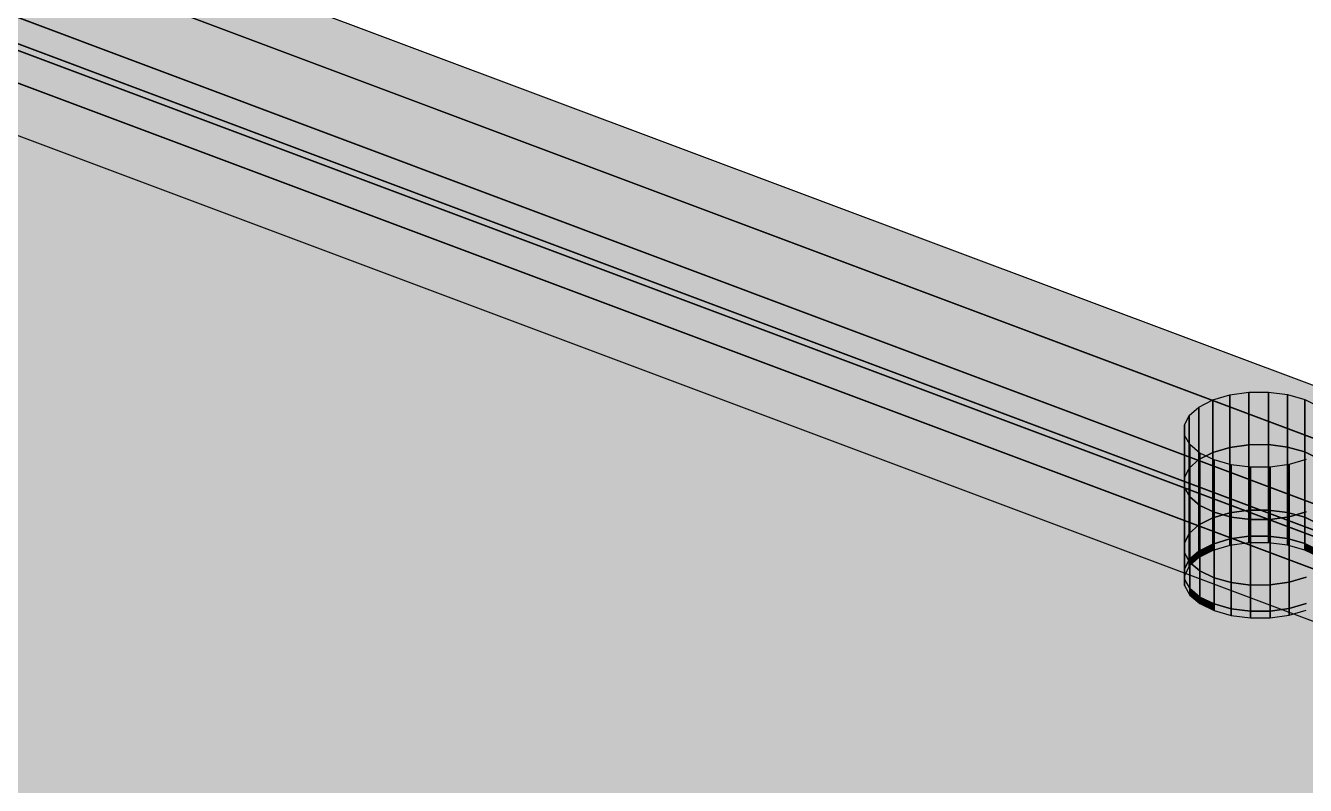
# Model space of a CAD drawing. Header units: millimetres. Extents: x 50 to 612415, y 2 to 4150.
# Drawn here: x 483374.4 to 483508.3, y 1819 to 1898.5 of the extents above; entities that cross this region are included whole.
import ezdxf

# ---------------------------------------------------------------- set-up
doc = ezdxf.new("R2010")
doc.units = ezdxf.units.MM
doc.layers.add('HATCH', color=8, linetype='Continuous', lineweight=9)
doc.layers.add('OUTLINE', color=7, linetype='Continuous', lineweight=25)

msp = doc.modelspace()

# ---------------------------------------------------------------- hatches: boundary and pattern name
at = {"layer": 'HATCH', "true_color": 0xccae87}
for points in [[(482562.28, 2215.867), (482182.724, 2358.201), (483508.199, 1859.369)], [(482182.724, 2358.201), (483257.691, 1953.309), (483508.199, 1859.369)], [(482562.28, 2210.389), (482182.724, 2352.723), (483508.199, 1853.89)], [(483508.199, 1853.89), (482182.724, 2352.723), (482562.28, 2210.389)], [(482182.724, 2352.723), (483257.691, 1947.831), (483508.199, 1853.89)], [(483508.199, 1853.89), (483257.691, 1947.831), (482182.724, 2352.723)], [(482562.28, 2203.541), (482182.724, 2345.875), (483508.199, 1847.042)], [(483508.199, 1847.042), (482182.724, 2345.875), (482562.28, 2203.541)], [(482182.724, 2345.875), (483257.691, 1940.983), (483508.199, 1847.042)], [(483508.199, 1847.042), (483257.691, 1940.983), (482182.724, 2345.875)], [(483508.199, 1844.303), (482182.724, 2343.136), (482562.28, 2200.802)], [(483508.199, 1844.303), (483257.691, 1938.243), (482182.724, 2343.136)], [(483194.875, 1978.645), (482562.28, 2215.867), (483508.199, 1859.369)], [(483194.875, 1973.166), (482562.28, 2210.389), (483508.199, 1853.89)], [(483508.199, 1853.89), (482562.28, 2210.389), (483194.875, 1973.166)], [(483194.875, 1966.318), (482562.28, 2203.541), (483508.199, 1847.042)], [(483508.199, 1847.042), (482562.28, 2203.541), (483194.875, 1966.318)], [(483508.199, 1844.303), (482562.28, 2200.802), (483194.875, 1963.579)], [(483574.432, 1836.311), (483194.875, 1978.645), (483508.199, 1859.369)], [(483574.432, 1830.832), (483194.875, 1973.166), (483508.199, 1853.89)], [(483508.199, 1853.89), (483194.875, 1973.166), (483574.432, 1830.832)], [(483574.432, 1823.984), (483194.875, 1966.318), (483508.199, 1847.042)], [(483508.199, 1847.042), (483194.875, 1966.318), (483574.432, 1823.984)], [(483574.432, 1821.245), (483194.875, 1963.579), (483257.691, 1938.243)], [(483508.199, 1844.303), (483194.875, 1963.579), (483574.432, 1821.245)], [(483257.691, 1937.559), (483194.875, 1962.894), (483574.432, 1820.56)], [(483574.432, 1820.56), (483194.875, 1962.894), (483226.109, 1755.013)], [(483574.432, 1817.136), (483194.875, 1959.47), (483226.109, 1751.589)], [(483226.109, 1751.589), (483194.875, 1959.47), (483574.432, 1817.136)], [(483226.109, 1746.111), (483194.875, 1953.992), (483574.432, 1811.658)], [(483257.691, 1953.309), (483259.167, 1952.587), (483508.199, 1859.369)], [(483259.167, 1952.587), (483260.219, 1951.699), (483508.199, 1859.369)], [(483260.219, 1951.699), (483260.775, 1950.705), (483508.199, 1859.369)], [(483260.775, 1950.705), (483260.798, 1949.673), (483508.199, 1859.369)], [(483260.285, 1948.673), (483259.273, 1947.774), (483497.128, 1858.578)], [(483260.798, 1949.673), (483260.285, 1948.673), (483508.199, 1859.369)], [(483260.285, 1948.673), (483502.336, 1860.12), (483504.4, 1860.131)], [(483260.285, 1948.673), (483504.4, 1860.131), (483506.4, 1859.875)], [(483260.285, 1948.673), (483500.348, 1859.842), (483502.336, 1860.12)], [(483260.285, 1948.673), (483506.4, 1859.875), (483508.199, 1859.369)], [(483260.285, 1948.673), (483498.572, 1859.316), (483500.348, 1859.842)], [(483260.285, 1948.673), (483497.128, 1858.578), (483498.572, 1859.316)], [(483257.691, 1947.831), (483259.167, 1947.109), (483508.199, 1853.89)], [(483508.199, 1853.89), (483259.167, 1947.109), (483257.691, 1947.831)], [(483496.116, 1857.679), (483259.273, 1947.774), (483257.829, 1947.036)], [(483496.116, 1857.679), (483497.128, 1858.578), (483259.273, 1947.774)], [(483496.116, 1857.679), (483250.001, 1946.477), (483248.203, 1946.983)], [(483495.604, 1856.679), (483496.116, 1857.679), (483248.203, 1946.983)], [(483495.626, 1855.647), (483495.604, 1856.679), (483248.203, 1946.983)], [(483496.183, 1854.653), (483495.626, 1855.647), (483248.203, 1946.983)], [(483497.234, 1853.765), (483496.183, 1854.653), (483248.203, 1946.983)], [(483498.71, 1853.043), (483497.234, 1853.765), (483248.203, 1946.983)], [(483498.71, 1853.043), (483248.203, 1946.983), (483590.938, 1559.353)], [(483496.116, 1857.679), (483252.001, 1946.221), (483250.001, 1946.477)], [(483496.116, 1857.679), (483254.065, 1946.232), (483252.001, 1946.221)], [(483496.116, 1857.679), (483256.053, 1946.51), (483254.065, 1946.232)], [(483496.116, 1857.679), (483257.829, 1947.036), (483256.053, 1946.51)], [(483259.167, 1947.109), (483260.219, 1946.221), (483508.199, 1853.89)], [(483508.199, 1853.89), (483260.219, 1946.221), (483259.167, 1947.109)], [(483260.219, 1946.221), (483260.775, 1945.227), (483508.199, 1853.89)], [(483508.199, 1853.89), (483260.775, 1945.227), (483260.219, 1946.221)], [(483260.775, 1945.227), (483260.798, 1944.195), (483508.199, 1853.89)], [(483508.199, 1853.89), (483260.798, 1944.195), (483260.775, 1945.227)], [(483260.285, 1943.195), (483259.273, 1942.295), (483497.128, 1853.1)], [(483497.128, 1853.1), (483259.273, 1942.295), (483260.285, 1943.195)], [(483260.798, 1944.195), (483260.285, 1943.195), (483508.199, 1853.89)], [(483508.199, 1853.89), (483260.285, 1943.195), (483260.798, 1944.195)], [(483260.285, 1943.195), (483502.336, 1854.641), (483504.4, 1854.653)], [(483504.4, 1854.653), (483502.336, 1854.641), (483260.285, 1943.195)], [(483260.285, 1943.195), (483504.4, 1854.653), (483506.4, 1854.397)], [(483506.4, 1854.397), (483504.4, 1854.653), (483260.285, 1943.195)], [(483260.285, 1943.195), (483500.348, 1854.363), (483502.336, 1854.641)], [(483502.336, 1854.641), (483500.348, 1854.363), (483260.285, 1943.195)], [(483260.285, 1943.195), (483506.4, 1854.397), (483508.199, 1853.89)], [(483508.199, 1853.89), (483506.4, 1854.397), (483260.285, 1943.195)], [(483260.285, 1943.195), (483498.572, 1853.837), (483500.348, 1854.363)], [(483500.348, 1854.363), (483498.572, 1853.837), (483260.285, 1943.195)], [(483260.285, 1943.195), (483497.128, 1853.1), (483498.572, 1853.837)], [(483498.572, 1853.837), (483497.128, 1853.1), (483260.285, 1943.195)], [(483496.116, 1852.2), (483259.273, 1942.295), (483257.829, 1941.558)], [(483257.829, 1941.558), (483259.273, 1942.295), (483496.116, 1852.2)], [(483496.116, 1852.2), (483497.128, 1853.1), (483259.273, 1942.295)], [(483259.273, 1942.295), (483497.128, 1853.1), (483496.116, 1852.2)], [(483498.71, 1847.564), (483248.203, 1941.505), (483226.131, 1764.253)], [(483496.116, 1852.2), (483250.001, 1940.999), (483248.203, 1941.505)], [(483248.203, 1941.505), (483250.001, 1940.999), (483496.116, 1852.2)], [(483495.604, 1851.2), (483496.116, 1852.2), (483248.203, 1941.505)], [(483248.203, 1941.505), (483496.116, 1852.2), (483495.604, 1851.2)], [(483495.626, 1850.168), (483495.604, 1851.2), (483248.203, 1941.505)], [(483248.203, 1941.505), (483495.604, 1851.2), (483495.626, 1850.168)], [(483496.183, 1849.174), (483495.626, 1850.168), (483248.203, 1941.505)], [(483248.203, 1941.505), (483495.626, 1850.168), (483496.183, 1849.174)], [(483497.234, 1848.286), (483496.183, 1849.174), (483248.203, 1941.505)], [(483248.203, 1941.505), (483496.183, 1849.174), (483497.234, 1848.286)], [(483498.71, 1847.564), (483497.234, 1848.286), (483248.203, 1941.505)], [(483248.203, 1941.505), (483497.234, 1848.286), (483498.71, 1847.564)], [(483590.938, 1553.874), (483248.203, 1941.505), (483498.71, 1847.564)], [(483496.116, 1852.2), (483252.001, 1940.742), (483250.001, 1940.999)], [(483250.001, 1940.999), (483252.001, 1940.742), (483496.116, 1852.2)], [(483496.116, 1852.2), (483254.065, 1940.754), (483252.001, 1940.742)], [(483252.001, 1940.742), (483254.065, 1940.754), (483496.116, 1852.2)], [(483496.116, 1852.2), (483256.053, 1941.032), (483254.065, 1940.754)], [(483254.065, 1940.754), (483256.053, 1941.032), (483496.116, 1852.2)], [(483496.116, 1852.2), (483257.829, 1941.558), (483256.053, 1941.032)], [(483256.053, 1941.032), (483257.829, 1941.558), (483496.116, 1852.2)], [(483257.691, 1940.983), (483259.167, 1940.261), (483508.199, 1847.042)], [(483508.199, 1847.042), (483259.167, 1940.261), (483257.691, 1940.983)], [(483259.167, 1940.261), (483260.219, 1939.373), (483508.199, 1847.042)], [(483508.199, 1847.042), (483260.219, 1939.373), (483259.167, 1940.261)], [(483260.219, 1939.373), (483260.775, 1938.379), (483508.199, 1847.042)], [(483508.199, 1847.042), (483260.775, 1938.379), (483260.219, 1939.373)], [(483508.199, 1844.303), (483259.167, 1937.522), (483257.691, 1938.243)], [(483574.432, 1821.245), (483257.691, 1938.243), (483259.167, 1937.522)], [(483260.775, 1938.379), (483260.798, 1937.347), (483508.199, 1847.042)], [(483508.199, 1847.042), (483260.798, 1937.347), (483260.775, 1938.379)], [(483259.167, 1936.837), (483257.691, 1937.559), (483574.432, 1820.56)], [(483508.199, 1844.303), (483260.219, 1936.634), (483259.167, 1937.522)], [(483574.432, 1821.245), (483259.167, 1937.522), (483260.219, 1936.634)], [(483260.219, 1935.949), (483259.167, 1936.837), (483574.432, 1820.56)], [(483260.219, 1936.634), (483260.775, 1935.64), (483508.199, 1844.303)], [(483508.199, 1844.303), (483260.775, 1935.64), (483260.219, 1936.634)], [(483574.432, 1821.245), (483260.219, 1936.634), (483508.199, 1844.303)], [(483260.798, 1937.347), (483260.285, 1936.347), (483508.199, 1847.042)], [(483508.199, 1847.042), (483260.285, 1936.347), (483260.798, 1937.347)], [(483496.116, 1845.352), (483259.273, 1935.447), (483257.829, 1934.71)], [(483257.829, 1934.71), (483259.273, 1935.447), (483496.116, 1845.352)], [(483260.285, 1936.347), (483259.273, 1935.447), (483497.128, 1846.252)], [(483497.128, 1846.252), (483259.273, 1935.447), (483260.285, 1936.347)], [(483496.116, 1845.352), (483497.128, 1846.252), (483259.273, 1935.447)], [(483259.273, 1935.447), (483497.128, 1846.252), (483496.116, 1845.352)], [(483508.199, 1843.618), (483260.775, 1934.955), (483260.219, 1935.949)], [(483508.199, 1843.618), (483260.219, 1935.949), (483574.432, 1820.56)], [(483260.285, 1936.347), (483502.336, 1847.793), (483504.4, 1847.805)], [(483504.4, 1847.805), (483502.336, 1847.793), (483260.285, 1936.347)], [(483260.285, 1936.347), (483504.4, 1847.805), (483506.4, 1847.549)], [(483506.4, 1847.549), (483504.4, 1847.805), (483260.285, 1936.347)], [(483260.285, 1936.347), (483500.348, 1847.515), (483502.336, 1847.793)], [(483502.336, 1847.793), (483500.348, 1847.515), (483260.285, 1936.347)], [(483260.285, 1936.347), (483506.4, 1847.549), (483508.199, 1847.042)], [(483508.199, 1847.042), (483506.4, 1847.549), (483260.285, 1936.347)], [(483260.285, 1936.347), (483498.572, 1846.989), (483500.348, 1847.515)], [(483500.348, 1847.515), (483498.572, 1846.989), (483260.285, 1936.347)], [(483260.285, 1936.347), (483497.128, 1846.252), (483498.572, 1846.989)], [(483498.572, 1846.989), (483497.128, 1846.252), (483260.285, 1936.347)], [(483260.775, 1935.64), (483260.798, 1934.608), (483508.199, 1844.303)], [(483508.199, 1844.303), (483260.798, 1934.608), (483260.775, 1935.64)], [(483498.71, 1840.716), (483248.203, 1934.657), (483226.131, 1757.405)], [(483226.131, 1757.405), (483248.203, 1934.657), (483498.71, 1840.716)], [(483496.116, 1845.352), (483250.001, 1934.15), (483248.203, 1934.657)], [(483248.203, 1934.657), (483250.001, 1934.15), (483496.116, 1845.352)], [(483495.604, 1844.352), (483496.116, 1845.352), (483248.203, 1934.657)], [(483248.203, 1934.657), (483496.116, 1845.352), (483495.604, 1844.352)], [(483495.626, 1843.32), (483495.604, 1844.352), (483248.203, 1934.657)], [(483248.203, 1934.657), (483495.604, 1844.352), (483495.626, 1843.32)], [(483496.183, 1842.326), (483495.626, 1843.32), (483248.203, 1934.657)], [(483248.203, 1934.657), (483495.626, 1843.32), (483496.183, 1842.326)], [(483497.234, 1841.438), (483496.183, 1842.326), (483248.203, 1934.657)], [(483248.203, 1934.657), (483496.183, 1842.326), (483497.234, 1841.438)], [(483498.71, 1840.716), (483497.234, 1841.438), (483248.203, 1934.657)], [(483248.203, 1934.657), (483497.234, 1841.438), (483498.71, 1840.716)], [(483496.116, 1845.352), (483252.001, 1933.894), (483250.001, 1934.15)], [(483250.001, 1934.15), (483252.001, 1933.894), (483496.116, 1845.352)], [(483496.116, 1845.352), (483254.065, 1933.906), (483252.001, 1933.894)], [(483252.001, 1933.894), (483254.065, 1933.906), (483496.116, 1845.352)], [(483496.116, 1845.352), (483256.053, 1934.184), (483254.065, 1933.906)], [(483254.065, 1933.906), (483256.053, 1934.184), (483496.116, 1845.352)], [(483496.116, 1845.352), (483257.829, 1934.71), (483256.053, 1934.184)], [(483256.053, 1934.184), (483257.829, 1934.71), (483496.116, 1845.352)], [(483260.798, 1934.608), (483260.285, 1933.608), (483508.199, 1844.303)], [(483508.199, 1844.303), (483260.285, 1933.608), (483260.798, 1934.608)], [(483508.199, 1843.618), (483260.285, 1932.923), (483260.798, 1933.923)], [(483508.199, 1843.618), (483260.798, 1933.923), (483260.775, 1934.955)], [(483496.116, 1842.613), (483259.273, 1932.708), (483257.829, 1931.97)], [(483257.829, 1931.97), (483259.273, 1932.708), (483496.116, 1842.613)], [(483260.285, 1933.608), (483259.273, 1932.708), (483497.128, 1843.512)], [(483497.128, 1843.512), (483259.273, 1932.708), (483260.285, 1933.608)], [(483497.128, 1842.828), (483259.273, 1932.023), (483260.285, 1932.923)], [(483496.116, 1842.613), (483497.128, 1843.512), (483259.273, 1932.708)], [(483259.273, 1932.708), (483497.128, 1843.512), (483496.116, 1842.613)], [(483260.285, 1933.608), (483502.336, 1845.054), (483504.4, 1845.065)], [(483504.4, 1845.065), (483502.336, 1845.054), (483260.285, 1933.608)], [(483260.285, 1933.608), (483504.4, 1845.065), (483506.4, 1844.809)], [(483506.4, 1844.809), (483504.4, 1845.065), (483260.285, 1933.608)], [(483260.285, 1933.608), (483500.348, 1844.776), (483502.336, 1845.054)], [(483502.336, 1845.054), (483500.348, 1844.776), (483260.285, 1933.608)], [(483260.285, 1933.608), (483506.4, 1844.809), (483508.199, 1844.303)], [(483508.199, 1844.303), (483506.4, 1844.809), (483260.285, 1933.608)], [(483260.285, 1933.608), (483498.572, 1844.25), (483500.348, 1844.776)], [(483500.348, 1844.776), (483498.572, 1844.25), (483260.285, 1933.608)], [(483260.285, 1933.608), (483497.128, 1843.512), (483498.572, 1844.25)], [(483498.572, 1844.25), (483497.128, 1843.512), (483260.285, 1933.608)], [(483504.4, 1844.381), (483502.336, 1844.369), (483260.285, 1932.923)], [(483506.4, 1844.125), (483504.4, 1844.381), (483260.285, 1932.923)], [(483502.336, 1844.369), (483500.348, 1844.091), (483260.285, 1932.923)], [(483508.199, 1843.618), (483506.4, 1844.125), (483260.285, 1932.923)], [(483500.348, 1844.091), (483498.572, 1843.565), (483260.285, 1932.923)], [(483498.572, 1843.565), (483497.128, 1842.828), (483260.285, 1932.923)], [(483498.71, 1837.977), (483248.203, 1931.917), (483226.131, 1754.666)], [(483226.131, 1754.666), (483248.203, 1931.917), (483498.71, 1837.977)], [(483226.131, 1753.981), (483248.203, 1931.233), (483498.71, 1837.292)], [(483496.116, 1842.613), (483250.001, 1931.411), (483248.203, 1931.917)], [(483248.203, 1931.917), (483250.001, 1931.411), (483496.116, 1842.613)], [(483495.604, 1841.613), (483496.116, 1842.613), (483248.203, 1931.917)], [(483248.203, 1931.917), (483496.116, 1842.613), (483495.604, 1841.613)], [(483495.626, 1840.581), (483495.604, 1841.613), (483248.203, 1931.917)], [(483248.203, 1931.917), (483495.604, 1841.613), (483495.626, 1840.581)], [(483496.183, 1839.587), (483495.626, 1840.581), (483248.203, 1931.917)], [(483248.203, 1931.917), (483495.626, 1840.581), (483496.183, 1839.587)], [(483497.234, 1838.699), (483496.183, 1839.587), (483248.203, 1931.917)], [(483248.203, 1931.917), (483496.183, 1839.587), (483497.234, 1838.699)], [(483498.71, 1837.977), (483497.234, 1838.699), (483248.203, 1931.917)], [(483248.203, 1931.917), (483497.234, 1838.699), (483498.71, 1837.977)], [(483248.203, 1931.233), (483250.001, 1930.726), (483496.116, 1841.928)], [(483248.203, 1931.233), (483496.116, 1841.928), (483495.604, 1840.928)], [(483248.203, 1931.233), (483495.604, 1840.928), (483495.626, 1839.896)], [(483248.203, 1931.233), (483495.626, 1839.896), (483496.183, 1838.902)], [(483248.203, 1931.233), (483496.183, 1838.902), (483497.234, 1838.014)], [(483248.203, 1931.233), (483497.234, 1838.014), (483498.71, 1837.292)], [(483496.116, 1842.613), (483252.001, 1931.155), (483250.001, 1931.411)], [(483250.001, 1931.411), (483252.001, 1931.155), (483496.116, 1842.613)], [(483496.116, 1842.613), (483254.065, 1931.166), (483252.001, 1931.155)], [(483252.001, 1931.155), (483254.065, 1931.166), (483496.116, 1842.613)], [(483496.116, 1842.613), (483256.053, 1931.445), (483254.065, 1931.166)], [(483254.065, 1931.166), (483256.053, 1931.445), (483496.116, 1842.613)], [(483496.116, 1842.613), (483257.829, 1931.97), (483256.053, 1931.445)], [(483256.053, 1931.445), (483257.829, 1931.97), (483496.116, 1842.613)], [(483256.053, 1930.76), (483257.829, 1931.286), (483496.116, 1841.928)], [(483257.829, 1931.286), (483259.273, 1932.023), (483496.116, 1841.928)], [(483259.273, 1932.023), (483497.128, 1842.828), (483496.116, 1841.928)], [(483250.001, 1930.726), (483252.001, 1930.47), (483496.116, 1841.928)], [(483252.001, 1930.47), (483254.065, 1930.482), (483496.116, 1841.928)], [(483254.065, 1930.482), (483256.053, 1930.76), (483496.116, 1841.928)], [(483574.432, 1836.311), (483508.199, 1859.369), (483509.675, 1858.647)], [(483574.432, 1830.832), (483508.199, 1853.89), (483509.675, 1853.169)], [(483509.675, 1853.169), (483508.199, 1853.89), (483574.432, 1830.832)], [(483500.509, 1852.537), (483498.71, 1853.043), (483591.717, 1557.961)], [(483498.71, 1853.043), (483590.938, 1559.353), (483591.717, 1557.961)], [(483502.509, 1852.281), (483500.509, 1852.537), (483591.717, 1557.961)], [(483574.432, 1836.311), (483504.573, 1852.292), (483502.509, 1852.281)], [(483574.432, 1836.311), (483502.509, 1852.281), (483591.717, 1557.961)], [(483574.432, 1836.311), (483506.561, 1852.57), (483504.573, 1852.292)], [(483574.432, 1836.311), (483508.337, 1853.096), (483506.561, 1852.57)], [(483500.509, 1847.058), (483498.71, 1847.564), (483223.163, 1761.616)], [(483498.71, 1847.564), (483224.607, 1762.354), (483223.163, 1761.616)], [(483502.509, 1846.802), (483500.509, 1847.058), (483223.163, 1761.616)], [(483574.432, 1830.832), (483502.509, 1846.802), (483223.163, 1761.616)], [(483498.71, 1847.564), (483225.619, 1763.253), (483224.607, 1762.354)], [(483498.71, 1847.564), (483226.131, 1764.253), (483225.619, 1763.253)], [(483591.717, 1552.483), (483498.71, 1847.564), (483500.509, 1847.058)], [(483591.717, 1552.483), (483590.938, 1553.874), (483498.71, 1847.564)], [(483591.717, 1552.483), (483500.509, 1847.058), (483502.509, 1846.802)], [(483574.432, 1830.832), (483504.573, 1846.813), (483502.509, 1846.802)], [(483502.509, 1846.802), (483504.573, 1846.813), (483574.432, 1830.832)], [(483591.717, 1552.483), (483502.509, 1846.802), (483574.432, 1830.832)], [(483574.432, 1830.832), (483506.561, 1847.092), (483504.573, 1846.813)], [(483504.573, 1846.813), (483506.561, 1847.092), (483574.432, 1830.832)], [(483574.432, 1830.832), (483508.337, 1847.617), (483506.561, 1847.092)], [(483506.561, 1847.092), (483508.337, 1847.617), (483574.432, 1830.832)], [(483574.432, 1823.984), (483508.199, 1847.042), (483509.675, 1846.321)], [(483509.675, 1846.321), (483508.199, 1847.042), (483574.432, 1823.984)], [(483574.432, 1821.245), (483508.199, 1844.303), (483509.675, 1843.581)], [(483509.675, 1843.581), (483508.199, 1844.303), (483574.432, 1821.245)], [(483509.675, 1842.897), (483508.199, 1843.618), (483574.432, 1820.56)], [(483500.509, 1840.21), (483498.71, 1840.716), (483223.163, 1754.768)], [(483223.163, 1754.768), (483498.71, 1840.716), (483500.509, 1840.21)], [(483498.71, 1840.716), (483224.607, 1755.506), (483223.163, 1754.768)], [(483223.163, 1754.768), (483224.607, 1755.506), (483498.71, 1840.716)], [(483502.509, 1839.954), (483500.509, 1840.21), (483223.163, 1754.768)], [(483223.163, 1754.768), (483500.509, 1840.21), (483502.509, 1839.954)], [(483498.71, 1840.716), (483225.619, 1756.405), (483224.607, 1755.506)], [(483224.607, 1755.506), (483225.619, 1756.405), (483498.71, 1840.716)], [(483498.71, 1840.716), (483226.131, 1757.405), (483225.619, 1756.405)], [(483225.619, 1756.405), (483226.131, 1757.405), (483498.71, 1840.716)], [(483574.432, 1823.984), (483506.561, 1840.243), (483504.573, 1839.965)], [(483504.573, 1839.965), (483506.561, 1840.243), (483574.432, 1823.984)], [(483574.432, 1823.984), (483508.337, 1840.769), (483506.561, 1840.243)], [(483506.561, 1840.243), (483508.337, 1840.769), (483574.432, 1823.984)], [(483574.432, 1823.984), (483502.509, 1839.954), (483223.163, 1754.768)], [(483223.163, 1754.768), (483502.509, 1839.954), (483574.432, 1823.984)], [(483574.432, 1823.984), (483504.573, 1839.965), (483502.509, 1839.954)], [(483502.509, 1839.954), (483504.573, 1839.965), (483574.432, 1823.984)], [(483500.509, 1837.471), (483498.71, 1837.977), (483223.163, 1752.029)], [(483223.163, 1752.029), (483498.71, 1837.977), (483500.509, 1837.471)], [(483498.71, 1837.977), (483224.607, 1752.767), (483223.163, 1752.029)], [(483223.163, 1752.029), (483224.607, 1752.767), (483498.71, 1837.977)], [(483223.163, 1752.029), (483500.509, 1837.471), (483502.509, 1837.215)], [(483807.226, 1765.577), (483500.509, 1837.471), (483223.163, 1752.029)], [(483498.71, 1837.977), (483225.619, 1753.666), (483224.607, 1752.767)], [(483224.607, 1752.767), (483225.619, 1753.666), (483498.71, 1837.977)], [(483498.71, 1837.977), (483226.131, 1754.666), (483225.619, 1753.666)], [(483225.619, 1753.666), (483226.131, 1754.666), (483498.71, 1837.977)], [(483574.432, 1821.245), (483502.509, 1837.215), (483500.509, 1837.471)], [(483807.226, 1765.577), (483574.432, 1821.245), (483500.509, 1837.471)], [(483574.432, 1821.245), (483506.561, 1837.504), (483504.573, 1837.226)], [(483504.573, 1837.226), (483506.561, 1837.504), (483574.432, 1821.245)], [(483574.432, 1821.245), (483508.337, 1838.03), (483506.561, 1837.504)], [(483506.561, 1837.504), (483508.337, 1838.03), (483574.432, 1821.245)], [(483506.561, 1836.819), (483508.337, 1837.345), (483574.432, 1820.56)], [(483223.163, 1751.344), (483498.71, 1837.292), (483500.509, 1836.786)], [(483223.163, 1751.344), (483224.607, 1752.082), (483498.71, 1837.292)], [(483223.163, 1752.029), (483502.509, 1837.215), (483574.432, 1821.245)], [(483223.163, 1751.344), (483500.509, 1836.786), (483807.226, 1764.892)], [(483224.607, 1752.082), (483225.619, 1752.981), (483498.71, 1837.292)], [(483225.619, 1752.981), (483226.131, 1753.981), (483498.71, 1837.292)], [(483500.509, 1836.786), (483502.509, 1836.53), (483574.432, 1820.56)], [(483500.509, 1836.786), (483574.432, 1820.56), (483807.226, 1764.892)], [(483574.432, 1821.245), (483504.573, 1837.226), (483502.509, 1837.215)], [(483502.509, 1837.215), (483504.573, 1837.226), (483574.432, 1821.245)], [(483502.509, 1836.53), (483504.573, 1836.541), (483574.432, 1820.56)], [(483504.573, 1836.541), (483506.561, 1836.819), (483574.432, 1820.56)]]:
    msp.add_hatch(color=43, dxfattribs=at).paths.add_polyline_path(points)
at = {"layer": 'HATCH', "true_color": 0xc0a47f}
for points in [[(483194.875, 1973.166), (483574.432, 1830.832), (483574.432, 1836.311), (483194.875, 1978.645)], [(483194.875, 1966.318), (483574.432, 1823.984), (483574.432, 1830.832), (483194.875, 1973.166)], [(483194.875, 1963.579), (483574.432, 1821.245), (483574.432, 1823.984), (483194.875, 1966.318)], [(483194.875, 1962.894), (483574.432, 1820.56), (483574.432, 1821.245), (483194.875, 1963.579)], [(483194.875, 1959.47), (483574.432, 1817.136), (483574.432, 1820.56), (483194.875, 1962.894)], [(483194.875, 1953.992), (483574.432, 1811.658), (483574.432, 1817.136), (483194.875, 1959.47)]]:
    msp.add_hatch(color=33, dxfattribs=at).paths.add_polyline_path(points)
at = {"layer": 'HATCH', "true_color": 0xc2a680}
for points in [[(483502.336, 1854.641), (483500.348, 1854.363), (483500.348, 1859.842), (483502.336, 1860.12)], [(483506.4, 1854.397), (483504.4, 1854.653), (483504.4, 1860.131), (483506.4, 1859.875)], [(483502.336, 1847.793), (483500.348, 1847.515), (483500.348, 1854.363), (483502.336, 1854.641)], [(483506.4, 1847.549), (483504.4, 1847.805), (483504.4, 1854.653), (483506.4, 1854.397)], [(483500.509, 1847.058), (483502.509, 1846.802), (483502.509, 1852.281), (483500.509, 1852.537)], [(483504.573, 1846.813), (483506.561, 1847.092), (483506.561, 1852.57), (483504.573, 1852.292)], [(483502.336, 1845.054), (483500.348, 1844.776), (483500.348, 1847.515), (483502.336, 1847.793)], [(483500.509, 1840.21), (483502.509, 1839.954), (483502.509, 1846.802), (483500.509, 1847.058)], [(483506.4, 1844.809), (483504.4, 1845.065), (483504.4, 1847.805), (483506.4, 1847.549)], [(483504.573, 1839.965), (483506.561, 1840.243), (483506.561, 1847.092), (483504.573, 1846.813)], [(483502.336, 1844.369), (483500.348, 1844.091), (483500.348, 1844.776), (483502.336, 1845.054)], [(483506.4, 1844.125), (483504.4, 1844.381), (483504.4, 1845.065), (483506.4, 1844.809)], [(483500.509, 1837.471), (483502.509, 1837.215), (483502.509, 1839.954), (483500.509, 1840.21)], [(483504.573, 1837.226), (483506.561, 1837.504), (483506.561, 1840.243), (483504.573, 1839.965)], [(483500.509, 1836.786), (483502.509, 1836.53), (483502.509, 1837.215), (483500.509, 1837.471)], [(483504.573, 1836.541), (483506.561, 1836.819), (483506.561, 1837.504), (483504.573, 1837.226)]]:
    msp.add_hatch(color=43, dxfattribs=at).paths.add_polyline_path(points)
at = {"layer": 'HATCH', "true_color": 0xc2a681}
for points in [[(483504.4, 1854.653), (483502.336, 1854.641), (483502.336, 1860.12), (483504.4, 1860.131)], [(483504.4, 1847.805), (483502.336, 1847.793), (483502.336, 1854.641), (483504.4, 1854.653)], [(483502.509, 1846.802), (483504.573, 1846.813), (483504.573, 1852.292), (483502.509, 1852.281)], [(483504.4, 1845.065), (483502.336, 1845.054), (483502.336, 1847.793), (483504.4, 1847.805)], [(483502.509, 1839.954), (483504.573, 1839.965), (483504.573, 1846.813), (483502.509, 1846.802)], [(483504.4, 1844.381), (483502.336, 1844.369), (483502.336, 1845.054), (483504.4, 1845.065)], [(483502.509, 1837.215), (483504.573, 1837.226), (483504.573, 1839.965), (483502.509, 1839.954)], [(483502.509, 1836.53), (483504.573, 1836.541), (483504.573, 1837.226), (483502.509, 1837.215)]]:
    msp.add_hatch(color=43, dxfattribs=at).paths.add_polyline_path(points)
at = {"layer": 'HATCH', "true_color": 0xbea37e}
for points in [[(483498.572, 1853.837), (483497.128, 1853.1), (483497.128, 1858.578), (483498.572, 1859.316)], [(483498.572, 1846.989), (483497.128, 1846.252), (483497.128, 1853.1), (483498.572, 1853.837)], [(483498.572, 1844.25), (483497.128, 1843.512), (483497.128, 1846.252), (483498.572, 1846.989)], [(483498.572, 1843.565), (483497.128, 1842.828), (483497.128, 1843.512), (483498.572, 1844.25)]]:
    msp.add_hatch(color=33, dxfattribs=at).paths.add_polyline_path(points)
at = {"layer": 'HATCH', "true_color": 0xc0a480}
for points in [[(483500.348, 1854.363), (483498.572, 1853.837), (483498.572, 1859.316), (483500.348, 1859.842)], [(483500.348, 1847.515), (483498.572, 1846.989), (483498.572, 1853.837), (483500.348, 1854.363)], [(483506.561, 1847.092), (483508.337, 1847.617), (483508.337, 1853.096), (483506.561, 1852.57)], [(483500.348, 1844.776), (483498.572, 1844.25), (483498.572, 1846.989), (483500.348, 1847.515)], [(483506.561, 1840.243), (483508.337, 1840.769), (483508.337, 1847.617), (483506.561, 1847.092)], [(483500.348, 1844.091), (483498.572, 1843.565), (483498.572, 1844.25), (483500.348, 1844.776)], [(483506.561, 1837.504), (483508.337, 1838.03), (483508.337, 1840.769), (483506.561, 1840.243)], [(483506.561, 1836.819), (483508.337, 1837.345), (483508.337, 1838.03), (483506.561, 1837.504)]]:
    msp.add_hatch(color=33, dxfattribs=at).paths.add_polyline_path(points)
at = {"layer": 'HATCH', "true_color": 0xc1a580}
for points in [[(483508.199, 1853.89), (483506.4, 1854.397), (483506.4, 1859.875), (483508.199, 1859.369)], [(483508.199, 1847.042), (483506.4, 1847.549), (483506.4, 1854.397), (483508.199, 1853.89)], [(483498.71, 1847.564), (483500.509, 1847.058), (483500.509, 1852.537), (483498.71, 1853.043)], [(483498.71, 1840.716), (483500.509, 1840.21), (483500.509, 1847.058), (483498.71, 1847.564)], [(483508.199, 1844.303), (483506.4, 1844.809), (483506.4, 1847.549), (483508.199, 1847.042)], [(483508.199, 1843.618), (483506.4, 1844.125), (483506.4, 1844.809), (483508.199, 1844.303)], [(483498.71, 1837.977), (483500.509, 1837.471), (483500.509, 1840.21), (483498.71, 1840.716)], [(483498.71, 1837.292), (483500.509, 1836.786), (483500.509, 1837.471), (483498.71, 1837.977)]]:
    msp.add_hatch(color=33, dxfattribs=at).paths.add_polyline_path(points)
at = {"layer": 'HATCH', "true_color": 0xbfa37e}
for points in [[(483509.675, 1853.169), (483508.199, 1853.89), (483508.199, 1859.369), (483509.675, 1858.647)], [(483497.234, 1848.286), (483498.71, 1847.564), (483498.71, 1853.043), (483497.234, 1853.765)], [(483509.675, 1846.321), (483508.199, 1847.042), (483508.199, 1853.89), (483509.675, 1853.169)], [(483497.234, 1841.438), (483498.71, 1840.716), (483498.71, 1847.564), (483497.234, 1848.286)], [(483509.675, 1843.581), (483508.199, 1844.303), (483508.199, 1847.042), (483509.675, 1846.321)], [(483509.675, 1842.897), (483508.199, 1843.618), (483508.199, 1844.303), (483509.675, 1843.581)], [(483497.234, 1838.699), (483498.71, 1837.977), (483498.71, 1840.716), (483497.234, 1841.438)], [(483497.234, 1838.014), (483498.71, 1837.292), (483498.71, 1837.977), (483497.234, 1838.699)]]:
    msp.add_hatch(color=33, dxfattribs=at).paths.add_polyline_path(points)
at = {"layer": 'HATCH', "true_color": 0xb99e7a}
for points in [[(483496.116, 1852.2), (483495.604, 1851.2), (483495.604, 1856.679), (483496.116, 1857.679)], [(483495.626, 1850.168), (483496.183, 1849.174), (483496.183, 1854.653), (483495.626, 1855.647)], [(483496.116, 1845.352), (483495.604, 1844.352), (483495.604, 1851.2), (483496.116, 1852.2)], [(483495.626, 1843.32), (483496.183, 1842.326), (483496.183, 1849.174), (483495.626, 1850.168)], [(483496.116, 1842.613), (483495.604, 1841.613), (483495.604, 1844.352), (483496.116, 1845.352)], [(483495.626, 1840.581), (483496.183, 1839.587), (483496.183, 1842.326), (483495.626, 1843.32)], [(483496.116, 1841.928), (483495.604, 1840.928), (483495.604, 1841.613), (483496.116, 1842.613)], [(483495.626, 1839.896), (483496.183, 1838.902), (483496.183, 1839.587), (483495.626, 1840.581)]]:
    msp.add_hatch(color=33, dxfattribs=at).paths.add_polyline_path(points)
at = {"layer": 'HATCH', "true_color": 0xbca07c}
for points in [[(483497.128, 1853.1), (483496.116, 1852.2), (483496.116, 1857.679), (483497.128, 1858.578)], [(483497.128, 1846.252), (483496.116, 1845.352), (483496.116, 1852.2), (483497.128, 1853.1)], [(483497.128, 1843.512), (483496.116, 1842.613), (483496.116, 1845.352), (483497.128, 1846.252)], [(483497.128, 1842.828), (483496.116, 1841.928), (483496.116, 1842.613), (483497.128, 1843.512)]]:
    msp.add_hatch(color=33, dxfattribs=at).paths.add_polyline_path(points)
at = {"layer": 'HATCH', "true_color": 0xb69b78}
for points in [[(483495.604, 1851.2), (483495.626, 1850.168), (483495.626, 1855.647), (483495.604, 1856.679)], [(483495.604, 1844.352), (483495.626, 1843.32), (483495.626, 1850.168), (483495.604, 1851.2)], [(483495.604, 1841.613), (483495.626, 1840.581), (483495.626, 1843.32), (483495.604, 1844.352)], [(483495.604, 1840.928), (483495.626, 1839.896), (483495.626, 1840.581), (483495.604, 1841.613)]]:
    msp.add_hatch(color=33, dxfattribs=at).paths.add_polyline_path(points)
at = {"layer": 'HATCH', "true_color": 0xbca17d}
for points in [[(483496.183, 1849.174), (483497.234, 1848.286), (483497.234, 1853.765), (483496.183, 1854.653)], [(483496.183, 1842.326), (483497.234, 1841.438), (483497.234, 1848.286), (483496.183, 1849.174)], [(483496.183, 1839.587), (483497.234, 1838.699), (483497.234, 1841.438), (483496.183, 1842.326)], [(483496.183, 1838.902), (483497.234, 1838.014), (483497.234, 1838.699), (483496.183, 1839.587)]]:
    msp.add_hatch(color=33, dxfattribs=at).paths.add_polyline_path(points)

# ---------------------------------------------------------------- linework, layer by layer
at = {"layer": 'OUTLINE', "color": 139, "true_color": 0x42544a}
for p, q in [((483574.432, 1836.311), (483194.875, 1978.645)), ((483574.432, 1836.311), (483194.875, 1978.645)), ((483574.432, 1830.832), (483194.875, 1973.166)), ((483194.875, 1973.166), (483574.432, 1830.832)), ((483574.432, 1830.832), (483194.875, 1973.166)), ((483194.875, 1973.166), (483574.432, 1830.832)), ((483574.432, 1823.984), (483194.875, 1966.318)), ((483194.875, 1966.318), (483574.432, 1823.984)), ((483574.432, 1823.984), (483194.875, 1966.318)), ((483194.875, 1966.318), (483574.432, 1823.984)), ((483574.432, 1821.245), (483194.875, 1963.579)), ((483574.432, 1821.245), (483194.875, 1963.579)), ((483194.875, 1963.579), (483574.432, 1821.245)), ((483194.875, 1963.579), (483574.432, 1821.245)), ((483194.875, 1962.894), (483574.432, 1820.56)), ((483574.432, 1820.56), (483194.875, 1962.894)), ((483194.875, 1962.894), (483574.432, 1820.56)), ((483574.432, 1820.56), (483194.875, 1962.894)), ((483574.432, 1817.136), (483194.875, 1959.47)), ((483194.875, 1959.47), (483574.432, 1817.136)), ((483574.432, 1817.136), (483194.875, 1959.47)), ((483194.875, 1959.47), (483574.432, 1817.136)), ((483194.875, 1953.992), (483574.432, 1811.658)), ((483194.875, 1953.992), (483574.432, 1811.658)), ((483500.348, 1859.842), (483502.336, 1860.12)), ((483500.348, 1859.842), (483502.336, 1860.12)), ((483502.336, 1860.12), (483504.4, 1860.131)), ((483502.336, 1860.12), (483504.4, 1860.131)), ((483502.336, 1854.641), (483502.336, 1860.12)), ((483502.336, 1860.12), (483502.336, 1854.641)), ((483504.4, 1860.131), (483506.4, 1859.875)), ((483504.4, 1860.131), (483504.4, 1854.653)), ((483504.4, 1854.653), (483504.4, 1860.131)), ((483504.4, 1860.131), (483506.4, 1859.875)), ((483497.128, 1858.578), (483498.572, 1859.316)), ((483497.128, 1858.578), (483498.572, 1859.316)), ((483498.572, 1859.316), (483500.348, 1859.842)), ((483498.572, 1859.316), (483500.348, 1859.842)), ((483498.572, 1853.837), (483498.572, 1859.316)), ((483498.572, 1859.316), (483498.572, 1853.837)), ((483500.348, 1854.363), (483500.348, 1859.842)), ((483500.348, 1859.842), (483500.348, 1854.363)), ((483506.4, 1859.875), (483508.199, 1859.369)), ((483506.4, 1859.875), (483506.4, 1854.397)), ((483506.4, 1854.397), (483506.4, 1859.875)), ((483506.4, 1859.875), (483508.199, 1859.369)), ((483508.199, 1859.369), (483508.199, 1853.89)), ((483508.199, 1853.89), (483508.199, 1859.369)), ((483508.199, 1859.369), (483509.675, 1858.647)), ((483508.199, 1859.369), (483509.675, 1858.647)), ((483495.604, 1856.679), (483496.116, 1857.679)), ((483495.604, 1856.679), (483496.116, 1857.679)), ((483496.116, 1857.679), (483497.128, 1858.578)), ((483496.116, 1857.679), (483497.128, 1858.578)), ((483496.116, 1852.2), (483496.116, 1857.679)), ((483496.116, 1857.679), (483496.116, 1852.2)), ((483497.128, 1853.1), (483497.128, 1858.578)), ((483497.128, 1858.578), (483497.128, 1853.1)), ((483495.626, 1855.647), (483495.604, 1856.679)), ((483495.604, 1851.2), (483495.604, 1856.679)), ((483495.626, 1855.647), (483495.604, 1856.679)), ((483495.604, 1856.679), (483495.604, 1851.2)), ((483496.183, 1854.653), (483495.626, 1855.647)), ((483495.626, 1850.168), (483495.626, 1855.647)), ((483496.183, 1854.653), (483495.626, 1855.647)), ((483495.626, 1855.647), (483495.626, 1850.168)), ((483497.234, 1853.765), (483496.183, 1854.653)), ((483496.183, 1849.174), (483496.183, 1854.653)), ((483497.234, 1853.765), (483496.183, 1854.653)), ((483496.183, 1854.653), (483496.183, 1849.174)), ((483497.128, 1853.1), (483498.572, 1853.837)), ((483498.572, 1853.837), (483497.128, 1853.1)), ((483497.128, 1853.1), (483498.572, 1853.837)), ((483498.572, 1853.837), (483497.128, 1853.1)), ((483498.71, 1853.043), (483497.234, 1853.765)), ((483497.234, 1848.286), (483497.234, 1853.765)), ((483498.71, 1853.043), (483497.234, 1853.765)), ((483497.234, 1853.765), (483497.234, 1848.286)), ((483498.572, 1853.837), (483500.348, 1854.363)), ((483500.348, 1854.363), (483498.572, 1853.837)), ((483498.572, 1853.837), (483500.348, 1854.363)), ((483500.348, 1854.363), (483498.572, 1853.837)), ((483498.572, 1846.989), (483498.572, 1853.837)), ((483498.572, 1853.837), (483498.572, 1846.989)), ((483500.348, 1854.363), (483502.336, 1854.641)), ((483502.336, 1854.641), (483500.348, 1854.363)), ((483500.348, 1854.363), (483502.336, 1854.641)), ((483502.336, 1854.641), (483500.348, 1854.363)), ((483500.348, 1847.515), (483500.348, 1854.363)), ((483500.348, 1854.363), (483500.348, 1847.515)), ((483502.336, 1854.641), (483504.4, 1854.653)), ((483504.4, 1854.653), (483502.336, 1854.641)), ((483502.336, 1854.641), (483504.4, 1854.653)), ((483504.4, 1854.653), (483502.336, 1854.641)), ((483502.336, 1847.793), (483502.336, 1854.641)), ((483502.336, 1854.641), (483502.336, 1847.793)), ((483504.4, 1854.653), (483506.4, 1854.397)), ((483506.4, 1854.397), (483504.4, 1854.653)), ((483504.4, 1854.653), (483504.4, 1847.805)), ((483504.4, 1847.805), (483504.4, 1854.653)), ((483504.4, 1854.653), (483506.4, 1854.397)), ((483506.4, 1854.397), (483504.4, 1854.653)), ((483506.4, 1854.397), (483508.199, 1853.89)), ((483508.199, 1853.89), (483506.4, 1854.397)), ((483506.4, 1854.397), (483506.4, 1847.549)), ((483506.4, 1847.549), (483506.4, 1854.397)), ((483506.4, 1854.397), (483508.199, 1853.89)), ((483508.199, 1853.89), (483506.4, 1854.397)), ((483508.199, 1853.89), (483508.199, 1847.042)), ((483508.199, 1847.042), (483508.199, 1853.89)), ((483508.199, 1853.89), (483509.675, 1853.169)), ((483509.675, 1853.169), (483508.199, 1853.89)), ((483508.199, 1853.89), (483509.675, 1853.169)), ((483509.675, 1853.169), (483508.199, 1853.89)), ((483495.604, 1851.2), (483496.116, 1852.2)), ((483496.116, 1852.2), (483495.604, 1851.2)), ((483495.604, 1851.2), (483496.116, 1852.2)), ((483496.116, 1852.2), (483495.604, 1851.2)), ((483496.116, 1852.2), (483497.128, 1853.1)), ((483497.128, 1853.1), (483496.116, 1852.2)), ((483496.116, 1852.2), (483497.128, 1853.1)), ((483497.128, 1853.1), (483496.116, 1852.2)), ((483496.116, 1845.352), (483496.116, 1852.2)), ((483496.116, 1852.2), (483496.116, 1845.352)), ((483497.128, 1846.252), (483497.128, 1853.1)), ((483497.128, 1853.1), (483497.128, 1846.252)), ((483498.71, 1847.564), (483498.71, 1853.043)), ((483500.509, 1852.537), (483498.71, 1853.043)), ((483498.71, 1853.043), (483498.71, 1847.564)), ((483500.509, 1852.537), (483498.71, 1853.043)), ((483500.509, 1847.058), (483500.509, 1852.537)), ((483502.509, 1852.281), (483500.509, 1852.537)), ((483500.509, 1852.537), (483500.509, 1847.058)), ((483502.509, 1852.281), (483500.509, 1852.537)), ((483504.573, 1852.292), (483502.509, 1852.281)), ((483504.573, 1852.292), (483502.509, 1852.281)), ((483502.509, 1846.802), (483502.509, 1852.281)), ((483502.509, 1852.281), (483502.509, 1846.802)), ((483506.561, 1852.57), (483504.573, 1852.292)), ((483506.561, 1852.57), (483504.573, 1852.292)), ((483504.573, 1852.292), (483504.573, 1846.813)), ((483504.573, 1846.813), (483504.573, 1852.292)), ((483508.337, 1853.096), (483506.561, 1852.57)), ((483508.337, 1853.096), (483506.561, 1852.57)), ((483506.561, 1852.57), (483506.561, 1847.092)), ((483506.561, 1847.092), (483506.561, 1852.57)), ((483495.626, 1850.168), (483495.604, 1851.2)), ((483495.604, 1851.2), (483495.626, 1850.168)), ((483495.604, 1844.352), (483495.604, 1851.2)), ((483495.626, 1850.168), (483495.604, 1851.2)), ((483495.604, 1851.2), (483495.604, 1844.352)), ((483495.604, 1851.2), (483495.626, 1850.168)), ((483496.183, 1849.174), (483495.626, 1850.168)), ((483495.626, 1850.168), (483496.183, 1849.174)), ((483495.626, 1843.32), (483495.626, 1850.168)), ((483496.183, 1849.174), (483495.626, 1850.168)), ((483495.626, 1850.168), (483495.626, 1843.32)), ((483495.626, 1850.168), (483496.183, 1849.174)), ((483497.234, 1848.286), (483496.183, 1849.174)), ((483496.183, 1849.174), (483497.234, 1848.286)), ((483496.183, 1842.326), (483496.183, 1849.174)), ((483497.234, 1848.286), (483496.183, 1849.174)), ((483496.183, 1849.174), (483496.183, 1842.326)), ((483496.183, 1849.174), (483497.234, 1848.286)), ((483498.71, 1847.564), (483497.234, 1848.286)), ((483497.234, 1848.286), (483498.71, 1847.564)), ((483497.234, 1841.438), (483497.234, 1848.286)), ((483498.71, 1847.564), (483497.234, 1848.286)), ((483497.234, 1848.286), (483497.234, 1841.438)), ((483497.234, 1848.286), (483498.71, 1847.564)), ((483497.128, 1846.252), (483498.572, 1846.989)), ((483498.572, 1846.989), (483497.128, 1846.252)), ((483497.128, 1846.252), (483498.572, 1846.989)), ((483498.572, 1846.989), (483497.128, 1846.252)), ((483498.572, 1846.989), (483500.348, 1847.515)), ((483500.348, 1847.515), (483498.572, 1846.989)), ((483498.572, 1846.989), (483500.348, 1847.515)), ((483500.348, 1847.515), (483498.572, 1846.989)), ((483498.572, 1844.25), (483498.572, 1846.989)), ((483498.572, 1846.989), (483498.572, 1844.25)), ((483498.71, 1840.716), (483498.71, 1847.564)), ((483500.509, 1847.058), (483498.71, 1847.564)), ((483498.71, 1847.564), (483498.71, 1840.716)), ((483498.71, 1847.564), (483500.509, 1847.058)), ((483500.509, 1847.058), (483498.71, 1847.564)), ((483498.71, 1847.564), (483500.509, 1847.058)), ((483500.348, 1847.515), (483502.336, 1847.793)), ((483502.336, 1847.793), (483500.348, 1847.515)), ((483500.348, 1847.515), (483502.336, 1847.793)), ((483502.336, 1847.793), (483500.348, 1847.515)), ((483500.348, 1844.776), (483500.348, 1847.515)), ((483500.348, 1847.515), (483500.348, 1844.776)), ((483500.509, 1840.21), (483500.509, 1847.058)), ((483502.509, 1846.802), (483500.509, 1847.058)), ((483500.509, 1847.058), (483500.509, 1840.21)), ((483500.509, 1847.058), (483502.509, 1846.802)), ((483502.509, 1846.802), (483500.509, 1847.058)), ((483500.509, 1847.058), (483502.509, 1846.802)), ((483502.336, 1847.793), (483504.4, 1847.805)), ((483504.4, 1847.805), (483502.336, 1847.793)), ((483502.336, 1847.793), (483504.4, 1847.805)), ((483504.4, 1847.805), (483502.336, 1847.793)), ((483502.336, 1845.054), (483502.336, 1847.793)), ((483502.336, 1847.793), (483502.336, 1845.054)), ((483504.573, 1846.813), (483502.509, 1846.802)), ((483502.509, 1846.802), (483504.573, 1846.813)), ((483504.573, 1846.813), (483502.509, 1846.802)), ((483502.509, 1846.802), (483504.573, 1846.813)), ((483502.509, 1839.954), (483502.509, 1846.802)), ((483502.509, 1846.802), (483502.509, 1839.954)), ((483504.4, 1847.805), (483506.4, 1847.549)), ((483506.4, 1847.549), (483504.4, 1847.805)), ((483504.4, 1847.805), (483504.4, 1845.065)), ((483504.4, 1845.065), (483504.4, 1847.805)), ((483504.4, 1847.805), (483506.4, 1847.549)), ((483506.4, 1847.549), (483504.4, 1847.805)), ((483506.561, 1847.092), (483504.573, 1846.813)), ((483504.573, 1846.813), (483506.561, 1847.092)), ((483506.561, 1847.092), (483504.573, 1846.813)), ((483504.573, 1846.813), (483506.561, 1847.092)), ((483504.573, 1846.813), (483504.573, 1839.965)), ((483504.573, 1839.965), (483504.573, 1846.813)), ((483506.4, 1847.549), (483508.199, 1847.042)), ((483508.199, 1847.042), (483506.4, 1847.549)), ((483506.4, 1847.549), (483506.4, 1844.809)), ((483506.4, 1844.809), (483506.4, 1847.549)), ((483506.4, 1847.549), (483508.199, 1847.042)), ((483508.199, 1847.042), (483506.4, 1847.549)), ((483508.337, 1847.617), (483506.561, 1847.092)), ((483506.561, 1847.092), (483508.337, 1847.617)), ((483508.337, 1847.617), (483506.561, 1847.092)), ((483506.561, 1847.092), (483508.337, 1847.617)), ((483506.561, 1847.092), (483506.561, 1840.243)), ((483506.561, 1840.243), (483506.561, 1847.092)), ((483508.199, 1847.042), (483508.199, 1844.303)), ((483508.199, 1844.303), (483508.199, 1847.042)), ((483508.199, 1847.042), (483509.675, 1846.321)), ((483509.675, 1846.321), (483508.199, 1847.042)), ((483508.199, 1847.042), (483509.675, 1846.321)), ((483509.675, 1846.321), (483508.199, 1847.042)), ((483496.116, 1845.352), (483497.128, 1846.252)), ((483497.128, 1846.252), (483496.116, 1845.352)), ((483496.116, 1845.352), (483497.128, 1846.252)), ((483497.128, 1846.252), (483496.116, 1845.352)), ((483497.128, 1843.512), (483497.128, 1846.252)), ((483497.128, 1846.252), (483497.128, 1843.512)), ((483495.604, 1844.352), (483496.116, 1845.352)), ((483496.116, 1845.352), (483495.604, 1844.352)), ((483495.604, 1844.352), (483496.116, 1845.352)), ((483496.116, 1845.352), (483495.604, 1844.352)), ((483495.626, 1843.32), (483495.604, 1844.352)), ((483495.604, 1844.352), (483495.626, 1843.32)), ((483495.604, 1841.613), (483495.604, 1844.352)), ((483495.626, 1843.32), (483495.604, 1844.352)), ((483495.604, 1844.352), (483495.604, 1841.613)), ((483495.604, 1844.352), (483495.626, 1843.32)), ((483496.116, 1842.613), (483496.116, 1845.352)), ((483496.116, 1845.352), (483496.116, 1842.613)), ((483497.128, 1843.512), (483498.572, 1844.25)), ((483498.572, 1844.25), (483497.128, 1843.512)), ((483497.128, 1843.512), (483498.572, 1844.25)), ((483498.572, 1844.25), (483497.128, 1843.512)), ((483498.572, 1844.25), (483500.348, 1844.776)), ((483500.348, 1844.776), (483498.572, 1844.25)), ((483498.572, 1844.25), (483500.348, 1844.776)), ((483500.348, 1844.776), (483498.572, 1844.25)), ((483498.572, 1843.565), (483498.572, 1844.25)), ((483498.572, 1844.25), (483498.572, 1843.565)), ((483500.348, 1844.091), (483498.572, 1843.565)), ((483500.348, 1844.091), (483498.572, 1843.565)), ((483500.348, 1844.776), (483502.336, 1845.054)), ((483502.336, 1845.054), (483500.348, 1844.776)), ((483500.348, 1844.776), (483502.336, 1845.054)), ((483502.336, 1845.054), (483500.348, 1844.776)), ((483500.348, 1844.091), (483500.348, 1844.776)), ((483500.348, 1844.776), (483500.348, 1844.091)), ((483502.336, 1844.369), (483500.348, 1844.091)), ((483502.336, 1844.369), (483500.348, 1844.091)), ((483502.336, 1845.054), (483504.4, 1845.065)), ((483504.4, 1845.065), (483502.336, 1845.054)), ((483502.336, 1845.054), (483504.4, 1845.065)), ((483504.4, 1845.065), (483502.336, 1845.054)), ((483502.336, 1844.369), (483502.336, 1845.054)), ((483502.336, 1845.054), (483502.336, 1844.369)), ((483504.4, 1844.381), (483502.336, 1844.369)), ((483504.4, 1844.381), (483502.336, 1844.369)), ((483504.4, 1845.065), (483506.4, 1844.809)), ((483506.4, 1844.809), (483504.4, 1845.065)), ((483504.4, 1845.065), (483504.4, 1844.381)), ((483504.4, 1844.381), (483504.4, 1845.065)), ((483504.4, 1845.065), (483506.4, 1844.809)), ((483506.4, 1844.809), (483504.4, 1845.065)), ((483506.4, 1844.125), (483504.4, 1844.381)), ((483506.4, 1844.125), (483504.4, 1844.381)), ((483506.4, 1844.809), (483508.199, 1844.303)), ((483508.199, 1844.303), (483506.4, 1844.809)), ((483506.4, 1844.809), (483506.4, 1844.125)), ((483506.4, 1844.125), (483506.4, 1844.809)), ((483506.4, 1844.809), (483508.199, 1844.303)), ((483508.199, 1844.303), (483506.4, 1844.809)), ((483508.199, 1843.618), (483506.4, 1844.125)), ((483508.199, 1843.618), (483506.4, 1844.125)), ((483508.199, 1844.303), (483508.199, 1843.618)), ((483508.199, 1843.618), (483508.199, 1844.303)), ((483508.199, 1844.303), (483509.675, 1843.581)), ((483509.675, 1843.581), (483508.199, 1844.303)), ((483508.199, 1844.303), (483509.675, 1843.581)), ((483509.675, 1843.581), (483508.199, 1844.303)), ((483496.183, 1842.326), (483495.626, 1843.32)), ((483495.626, 1843.32), (483496.183, 1842.326)), ((483495.626, 1840.581), (483495.626, 1843.32)), ((483496.183, 1842.326), (483495.626, 1843.32)), ((483495.626, 1843.32), (483495.626, 1840.581)), ((483495.626, 1843.32), (483496.183, 1842.326)), ((483496.116, 1842.613), (483497.128, 1843.512)), ((483497.128, 1843.512), (483496.116, 1842.613)), ((483496.116, 1842.613), (483497.128, 1843.512)), ((483497.128, 1843.512), (483496.116, 1842.613)), ((483497.128, 1842.828), (483496.116, 1841.928)), ((483497.128, 1842.828), (483496.116, 1841.928)), ((483498.572, 1843.565), (483497.128, 1842.828)), ((483498.572, 1843.565), (483497.128, 1842.828)), ((483497.128, 1842.828), (483497.128, 1843.512)), ((483497.128, 1843.512), (483497.128, 1842.828)), ((483509.675, 1842.897), (483508.199, 1843.618)), ((483509.675, 1842.897), (483508.199, 1843.618)), ((483495.604, 1841.613), (483496.116, 1842.613)), ((483496.116, 1842.613), (483495.604, 1841.613)), ((483495.604, 1841.613), (483496.116, 1842.613)), ((483496.116, 1842.613), (483495.604, 1841.613)), ((483496.116, 1841.928), (483495.604, 1840.928)), ((483496.116, 1841.928), (483495.604, 1840.928)), ((483495.626, 1840.581), (483495.604, 1841.613)), ((483495.604, 1841.613), (483495.626, 1840.581)), ((483495.604, 1840.928), (483495.604, 1841.613)), ((483495.626, 1840.581), (483495.604, 1841.613)), ((483495.604, 1841.613), (483495.604, 1840.928)), ((483495.604, 1841.613), (483495.626, 1840.581)), ((483496.116, 1841.928), (483496.116, 1842.613)), ((483496.116, 1842.613), (483496.116, 1841.928)), ((483497.234, 1841.438), (483496.183, 1842.326)), ((483496.183, 1842.326), (483497.234, 1841.438)), ((483496.183, 1839.587), (483496.183, 1842.326)), ((483497.234, 1841.438), (483496.183, 1842.326)), ((483496.183, 1842.326), (483496.183, 1839.587)), ((483496.183, 1842.326), (483497.234, 1841.438)), ((483498.71, 1840.716), (483497.234, 1841.438)), ((483497.234, 1841.438), (483498.71, 1840.716)), ((483497.234, 1838.699), (483497.234, 1841.438)), ((483498.71, 1840.716), (483497.234, 1841.438)), ((483497.234, 1841.438), (483497.234, 1838.699)), ((483497.234, 1841.438), (483498.71, 1840.716)), ((483495.604, 1840.928), (483495.626, 1839.896)), ((483495.604, 1840.928), (483495.626, 1839.896)), ((483496.183, 1839.587), (483495.626, 1840.581)), ((483495.626, 1840.581), (483496.183, 1839.587)), ((483495.626, 1839.896), (483495.626, 1840.581)), ((483496.183, 1839.587), (483495.626, 1840.581)), ((483495.626, 1840.581), (483495.626, 1839.896)), ((483495.626, 1840.581), (483496.183, 1839.587)), ((483498.71, 1837.977), (483498.71, 1840.716)), ((483500.509, 1840.21), (483498.71, 1840.716)), ((483498.71, 1840.716), (483498.71, 1837.977)), ((483498.71, 1840.716), (483500.509, 1840.21)), ((483500.509, 1840.21), (483498.71, 1840.716)), ((483498.71, 1840.716), (483500.509, 1840.21)), ((483500.509, 1837.471), (483500.509, 1840.21)), ((483502.509, 1839.954), (483500.509, 1840.21)), ((483500.509, 1840.21), (483500.509, 1837.471)), ((483500.509, 1840.21), (483502.509, 1839.954)), ((483502.509, 1839.954), (483500.509, 1840.21)), ((483500.509, 1840.21), (483502.509, 1839.954)), ((483506.561, 1840.243), (483504.573, 1839.965)), ((483504.573, 1839.965), (483506.561, 1840.243)), ((483506.561, 1840.243), (483504.573, 1839.965)), ((483504.573, 1839.965), (483506.561, 1840.243)), ((483508.337, 1840.769), (483506.561, 1840.243)), ((483506.561, 1840.243), (483508.337, 1840.769)), ((483508.337, 1840.769), (483506.561, 1840.243)), ((483506.561, 1840.243), (483508.337, 1840.769)), ((483506.561, 1840.243), (483506.561, 1837.504)), ((483506.561, 1837.504), (483506.561, 1840.243)), ((483495.626, 1839.896), (483496.183, 1838.902)), ((483495.626, 1839.896), (483496.183, 1838.902)), ((483497.234, 1838.699), (483496.183, 1839.587)), ((483496.183, 1839.587), (483497.234, 1838.699)), ((483496.183, 1838.902), (483496.183, 1839.587)), ((483497.234, 1838.699), (483496.183, 1839.587)), ((483496.183, 1839.587), (483496.183, 1838.902)), ((483496.183, 1839.587), (483497.234, 1838.699)), ((483496.183, 1838.902), (483497.234, 1838.014)), ((483496.183, 1838.902), (483497.234, 1838.014)), ((483498.71, 1837.977), (483497.234, 1838.699)), ((483497.234, 1838.699), (483498.71, 1837.977)), ((483497.234, 1838.014), (483497.234, 1838.699)), ((483498.71, 1837.977), (483497.234, 1838.699)), ((483497.234, 1838.699), (483497.234, 1838.014)), ((483497.234, 1838.699), (483498.71, 1837.977)), ((483504.573, 1839.965), (483502.509, 1839.954)), ((483502.509, 1839.954), (483504.573, 1839.965)), ((483504.573, 1839.965), (483502.509, 1839.954)), ((483502.509, 1839.954), (483504.573, 1839.965)), ((483502.509, 1837.215), (483502.509, 1839.954)), ((483502.509, 1839.954), (483502.509, 1837.215)), ((483504.573, 1839.965), (483504.573, 1837.226)), ((483504.573, 1837.226), (483504.573, 1839.965)), ((483497.234, 1838.014), (483498.71, 1837.292)), ((483497.234, 1838.014), (483498.71, 1837.292)), ((483498.71, 1837.292), (483498.71, 1837.977)), ((483500.509, 1837.471), (483498.71, 1837.977)), ((483498.71, 1837.977), (483498.71, 1837.292)), ((483498.71, 1837.977), (483500.509, 1837.471)), ((483500.509, 1837.471), (483498.71, 1837.977)), ((483498.71, 1837.977), (483500.509, 1837.471)), ((483500.509, 1836.786), (483500.509, 1837.471)), ((483502.509, 1837.215), (483500.509, 1837.471)), ((483500.509, 1837.471), (483500.509, 1836.786)), ((483500.509, 1837.471), (483502.509, 1837.215)), ((483502.509, 1837.215), (483500.509, 1837.471)), ((483500.509, 1837.471), (483502.509, 1837.215)), ((483506.561, 1837.504), (483504.573, 1837.226)), ((483504.573, 1837.226), (483506.561, 1837.504)), ((483506.561, 1837.504), (483504.573, 1837.226)), ((483504.573, 1837.226), (483506.561, 1837.504)), ((483508.337, 1838.03), (483506.561, 1837.504)), ((483506.561, 1837.504), (483508.337, 1838.03)), ((483508.337, 1838.03), (483506.561, 1837.504)), ((483506.561, 1837.504), (483508.337, 1838.03)), ((483506.561, 1837.504), (483506.561, 1836.819)), ((483506.561, 1836.819), (483506.561, 1837.504)), ((483506.561, 1836.819), (483508.337, 1837.345)), ((483506.561, 1836.819), (483508.337, 1837.345)), ((483498.71, 1837.292), (483500.509, 1836.786)), ((483498.71, 1837.292), (483500.509, 1836.786)), ((483500.509, 1836.786), (483502.509, 1836.53)), ((483500.509, 1836.786), (483502.509, 1836.53)), ((483504.573, 1837.226), (483502.509, 1837.215)), ((483502.509, 1837.215), (483504.573, 1837.226)), ((483504.573, 1837.226), (483502.509, 1837.215)), ((483502.509, 1837.215), (483504.573, 1837.226)), ((483502.509, 1836.53), (483502.509, 1837.215)), ((483502.509, 1837.215), (483502.509, 1836.53)), ((483502.509, 1836.53), (483504.573, 1836.541)), ((483502.509, 1836.53), (483504.573, 1836.541)), ((483504.573, 1837.226), (483504.573, 1836.541)), ((483504.573, 1836.541), (483504.573, 1837.226)), ((483504.573, 1836.541), (483506.561, 1836.819)), ((483504.573, 1836.541), (483506.561, 1836.819))]:
    msp.add_line(p, q, dxfattribs=at)

doc.saveas('drawing.dxf')
